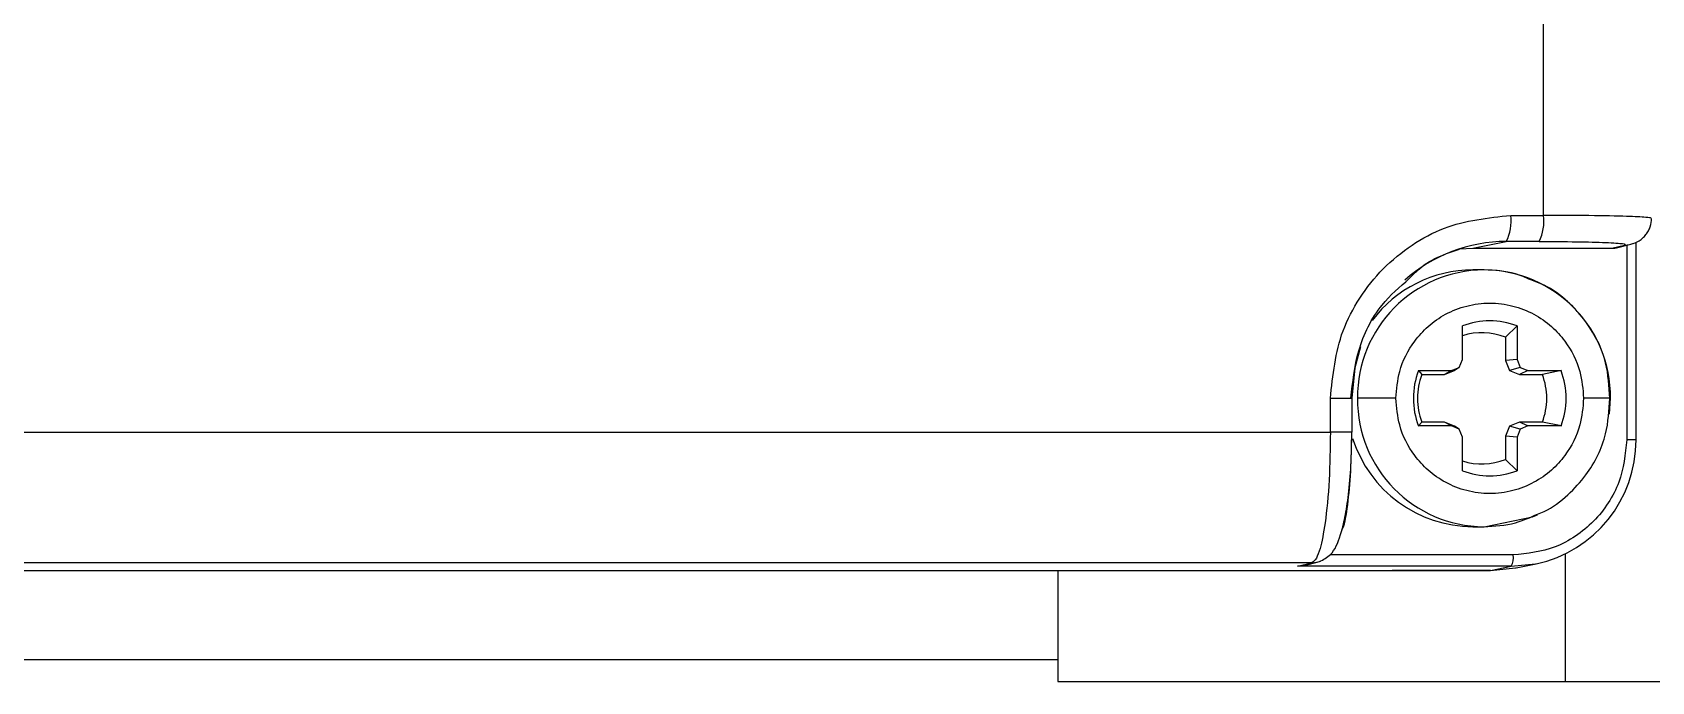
# Model space of a CAD drawing. Header units: millimetres. Extents: x 10 to 584, y 10 to 410.
# Drawn here: x 259.618 to 260.856, y 76.693 to 77.19 of the extents above; entities that cross this region are included whole.
import ezdxf

# ---------------------------------------------------------------- set-up
doc = ezdxf.new("R2010")
doc.units = ezdxf.units.MM

msp = doc.modelspace()

# ---------------------------------------------------------------- linework, layer by layer
at = {"color": 7, "linetype": 'Continuous', "lineweight": 25}
for p, q in [((260.77311, 77.04991), (260.77311, 79.47006)), ((260.74804, 77.04991), (260.77311, 77.04991)), ((260.7191, 77.02477), (260.74469, 77.02992)), ((260.76976, 77.02992), (260.74469, 77.02992)), ((260.84392, 76.87832), (260.84392, 77.02934)), ((260.70904, 77.02432), (260.7191, 77.02477)), ((260.7191, 77.02477), (260.82532, 77.02477)), ((260.82532, 77.02477), (260.83508, 77.02723)), ((260.83004, 77.02536), (260.83983, 77.02781)), ((260.83989, 77.02783), (260.84171, 77.02839)), ((260.72763, 77.0082), (260.7191, 77.0082)), ((260.71119, 76.93962), (260.71119, 76.96534)), ((260.75288, 76.96534), (260.74408, 76.95676)), ((260.74408, 76.95676), (260.74408, 76.93903)), ((260.75288, 76.96534), (260.75288, 76.93962)), ((260.67752, 76.93115), (260.70286, 76.93115)), ((260.67752, 76.93115), (260.68009, 76.92819)), ((260.69755, 76.92819), (260.7051, 76.93136)), ((260.70286, 76.93115), (260.69755, 76.92819)), ((260.70286, 76.93115), (260.70875, 76.93363)), ((260.70875, 76.93363), (260.7051, 76.93136)), ((260.70875, 76.93363), (260.71119, 76.93962)), ((260.75288, 76.93962), (260.74408, 76.93903)), ((260.74408, 76.93903), (260.74721, 76.93136)), ((260.75533, 76.93363), (260.74721, 76.93136)), ((260.74721, 76.93136), (260.75476, 76.92819)), ((260.75288, 76.93962), (260.75533, 76.93363)), ((260.76122, 76.93115), (260.75476, 76.92819)), ((260.75533, 76.93363), (260.76122, 76.93115)), ((260.76122, 76.93115), (260.78656, 76.93115)), ((260.78656, 76.93115), (260.77222, 76.92819)), ((260.68009, 76.92819), (260.69755, 76.92819)), ((260.75476, 76.92819), (260.77222, 76.92819)), ((260.61024, 76.8842), (260.61024, 76.90998)), ((260.62677, 76.8842), (260.62677, 76.90998)), ((260.82361, 76.89787), (260.82435, 76.90998)), ((259.57736, 76.8842), (260.61024, 76.8842)), ((260.67752, 76.88882), (260.68009, 76.89178)), ((260.70286, 76.88882), (260.67752, 76.88882)), ((260.69755, 76.89178), (260.68009, 76.89178)), ((260.70286, 76.88882), (260.69755, 76.89178)), ((260.7051, 76.88861), (260.69755, 76.89178)), ((260.70875, 76.88634), (260.70286, 76.88882)), ((260.70875, 76.88634), (260.7051, 76.88861)), ((260.71119, 76.88035), (260.70875, 76.88634)), ((260.71119, 76.85463), (260.71119, 76.88035)), ((260.74721, 76.88861), (260.74408, 76.88094)), ((260.75288, 76.88035), (260.74408, 76.88094)), ((260.74408, 76.88094), (260.74408, 76.86321)), ((260.75476, 76.89178), (260.74721, 76.88861)), ((260.75533, 76.88634), (260.74721, 76.88861)), ((260.75533, 76.88634), (260.75288, 76.88035)), ((260.75288, 76.88035), (260.75288, 76.85463)), ((260.76122, 76.88882), (260.75476, 76.89178)), ((260.77222, 76.89178), (260.75476, 76.89178)), ((260.76122, 76.88882), (260.75533, 76.88634)), ((260.78656, 76.88882), (260.76122, 76.88882)), ((260.78656, 76.88882), (260.77222, 76.89178)), ((260.74408, 76.86321), (260.75288, 76.85463)), ((260.7191, 76.81177), (260.72763, 76.81177)), ((260.59614, 76.78426), (259.55795, 76.78426)), ((260.5852, 76.78152), (260.59614, 76.78426)), ((260.7485, 76.78152), (260.5852, 76.78152)), ((260.59034, 76.7822), (260.60088, 76.78485)), ((260.60088, 76.78485), (260.60266, 76.78538)), ((260.73259, 76.77832), (260.7485, 76.78152)), ((260.7521, 76.7803), (260.76739, 76.78344)), ((260.78975, 76.79105), (260.78975, 76.69332)), ((259.42608, 76.77832), (260.73259, 76.77832)), ((259.45474, 76.77832), (260.64025, 76.77832)), ((260.40183, 76.77832), (260.40183, 76.69332)), ((260.73259, 76.77832), (260.65742, 76.77832)), ((260.40183, 76.70998), (249.56849, 76.70998)), ((260.40183, 76.69332), (260.78975, 76.69332)), ((260.78975, 76.69332), (261.40183, 76.69332))]:
    msp.add_line(p, q, dxfattribs=at)
at = {"color": 59, "linetype": 'Continuous', "lineweight": 25}
for p, q in [((260.83676, 77.02704), (260.83676, 76.87832)), ((260.61024, 76.90998), (260.62677, 76.90998)), ((260.62677, 76.8842), (260.61024, 76.8842)), ((260.84392, 76.87832), (260.83676, 76.87832)), ((260.74996, 76.79018), (260.61015, 76.79018))]:
    msp.add_line(p, q, dxfattribs=at)
at = {"color": 59, "linetype": 'Continuous', "lineweight": 25, "flags": 128}
for points in [[(260.83508, 77.02723), (260.83894, 77.02762), (260.83989, 77.02783)], [(260.63313, 76.9494), (260.62884, 76.93338), (260.62657, 76.90998)], [(260.59614, 76.78426), (260.6, 76.78465), (260.60088, 76.78485)], [(260.7485, 76.78152), (260.7671, 76.78338), (260.76739, 76.78344)]]:
    msp.add_lwpolyline(points, dxfattribs=at)
at = {"color": 7, "linetype": 'Continuous', "lineweight": 25, "flags": 128}
for points in [[(260.72763, 76.81177), (260.76464, 76.81925), (260.76853, 76.82099)], [(260.73259, 76.77832), (260.7518, 76.78024), (260.7521, 76.7803)], [(260.73259, 76.77832), (260.7518, 76.78024), (260.7521, 76.7803)]]:
    msp.add_lwpolyline(points, dxfattribs=at)
at = {"color": 7, "linetype": 'Continuous', "lineweight": 25}
for centre, radius, start, end in [((260.71433, 77.04529), 0.03402, 333.15274, 7.80812), ((260.7394, 77.04529), 0.03402, 333.15274, 7.80812), ((260.71936, 76.91184), 0.09636, 90.15686, 143.28749), ((260.72688, 76.91072), 0.09748, 359.56516, 89.5589), ((260.73204, 76.91173), 0.05752, 68.7542, 111.2458), ((260.72615, 76.9114), 0.04877, 68.42835, 107.8626), ((260.7338, 76.90998), 0.06013, 159.38677, 200.61323), ((260.73028, 76.90998), 0.06013, 339.38677, 20.61323), ((260.72765, 76.90998), 0.05093, 159.05673, 200.94327), ((260.7247, 76.90998), 0.05089, 339.04209, 20.95791), ((260.71969, 76.90884), 0.09707, 197.76413, 269.65323), ((260.7473, 76.87786), 0.09654, 282.00866, 0.27312), ((260.72615, 76.90856), 0.04877, 252.1374, 291.57165), ((260.73204, 76.90824), 0.05752, 248.7542, 291.2458), ((260.73535, 76.78817), 0.01474, 333.1525, 7.81206)]:
    msp.add_arc(centre, radius, start, end, dxfattribs=at)
at = {"color": 59, "linetype": 'Continuous', "lineweight": 25}
for centre, radius, start, end in [((260.74482, 76.91282), 0.1171, 90.0624, 131.63165), ((260.72838, 76.91073), 0.09747, 90.44162, 180.4355), ((260.72838, 76.90924), 0.09747, 179.5645, 269.55838)]:
    msp.add_arc(centre, radius, start, end, dxfattribs=at)
at = {"color": 7, "linetype": 'Continuous', "lineweight": 25}
msp.add_ellipse((260.82529, 77.04479), major_axis=(-0.00079, 0.02), ratio=0.9847601, start_param=3.102502, end_param=3.3445412, dxfattribs=at)
for points, knots in [([(260.61024, 76.90998), (260.61208, 76.92759), (260.61491, 76.95466), (260.6321, 76.98724), (260.64988, 77.00966), (260.67196, 77.02772), (260.70404, 77.04516), (260.73071, 77.04804), (260.74804, 77.04991)], [0, 0, 0, 0, 0.23945947, 0.36836, 0.5000022, 0.63164376, 0.760544, 1, 1, 1, 1]), ([(260.83983, 77.02781), (260.84198, 77.02851), (260.8451, 77.02952), (260.84897, 77.03242), (260.85144, 77.03501), (260.85338, 77.03798), (260.85524, 77.04212), (260.85554, 77.04544), (260.85574, 77.0476)], [0, 0, 0, 0, 0.30424422, 0.43975797, 0.56343453, 0.67967712, 0.79114944, 1, 1, 1, 1]), ([(260.76976, 77.02992), (260.77965, 77.02988), (260.79944, 77.0298), (260.82203, 77.02918), (260.83595, 77.02829), (260.83537, 77.02758), (260.83508, 77.02723)], [0, 0, 0, 0, 0.2499251, 0.4998963, 0.7499283, 1, 1, 1, 1]), ([(260.67051, 77.00158), (260.67301, 77.00419), (260.68443, 77.01614), (260.70034, 77.02137), (260.71278, 77.02546)], [0, 0, 0, 0, 0.2180896, 1, 1, 1, 1]), ([(260.76331, 77.00055), (260.75947, 77.00225), (260.74819, 77.00725), (260.7358, 77.00782), (260.72763, 77.0082)], [0, 0, 0, 0, 0.3404074, 1, 1, 1, 1]), ([(260.62592, 76.90998), (260.62724, 76.92223), (260.62997, 76.9476), (260.64598, 76.98027), (260.66317, 76.9952), (260.67051, 77.00158)], [0, 0, 0, 0, 0.34831764, 0.7217493, 1, 1, 1, 1]), ([(260.82374, 76.90998), (260.82324, 76.91911), (260.8221, 76.93988), (260.80925, 76.96551), (260.79176, 76.98455), (260.77723, 76.99561), (260.76678, 76.99932), (260.76331, 77.00055)], [0, 0, 0, 0, 0.235718, 0.5361927, 0.7128016, 0.9047589, 1, 1, 1, 1]), ([(260.66033, 76.90998), (260.66089, 76.91687), (260.66217, 76.93246), (260.67188, 76.95135), (260.68482, 76.96556), (260.69827, 76.97498), (260.71438, 76.98131), (260.73204, 76.98355), (260.7497, 76.98131), (260.7658, 76.97498), (260.77926, 76.96556), (260.7922, 76.95135), (260.80191, 76.93246), (260.80318, 76.91687), (260.80375, 76.90998)], [0, 0, 0, 0, 0.0903224, 0.2045583, 0.2714244, 0.3439349, 0.4207839, 0.4999988, 0.5792137, 0.6560621, 0.7285802, 0.7954405, 0.9096764, 1, 1, 1, 1]), ([(260.66033, 76.90998), (260.65671, 76.90998), (260.64917, 76.90998), (260.63959, 76.90998), (260.63322, 76.90998), (260.63166, 76.90998), (260.63091, 76.90998)], [0, 0, 0, 0, 0.2702783, 0.5624271, 0.7897451, 1, 1, 1, 1]), ([(260.80375, 76.90998), (260.80318, 76.9031), (260.80191, 76.88751), (260.7922, 76.86862), (260.77926, 76.85441), (260.7658, 76.84499), (260.7497, 76.83866), (260.73204, 76.83642), (260.71438, 76.83866), (260.69827, 76.84499), (260.68482, 76.85441), (260.67188, 76.86862), (260.66217, 76.88751), (260.66089, 76.9031), (260.66033, 76.90998)], [0, 0, 0, 0, 0.09032363, 0.20455949, 0.27141981, 0.34393793, 0.42078627, 0.50000118, 0.57921609, 0.65606514, 0.72857557, 0.79544173, 0.90967759, 1, 1, 1, 1]), ([(260.76859, 76.8215), (260.77026, 76.82212), (260.77887, 76.82531), (260.79173, 76.8355), (260.80927, 76.85442), (260.8221, 76.8801), (260.82324, 76.90086), (260.82374, 76.90998)], [0, 0, 0, 0, 0.0485591, 0.2504206, 0.4361418, 0.7521198, 1, 1, 1, 1]), ([(260.82435, 76.90998), (260.82453, 76.90998), (260.82491, 76.90998), (260.81963, 76.90998), (260.81208, 76.90998), (260.80645, 76.90998), (260.80375, 76.90998)], [0, 0, 0, 0, 0.2702834, 0.5624366, 0.7897739, 1, 1, 1, 1]), ([(260.61024, 76.8842), (260.61004, 76.87174), (260.60964, 76.84616), (260.60656, 76.81473), (260.60292, 76.79618), (260.59941, 76.78656), (260.59727, 76.78506), (260.59614, 76.78426)], [0, 0, 0, 0, 0.2431359, 0.4991713, 0.712904, 0.8473865, 1, 1, 1, 1]), ([(260.60189, 76.78513), (260.60488, 76.78667), (260.61239, 76.79055), (260.61744, 76.80264), (260.62163, 76.81906), (260.62425, 76.83682), (260.62618, 76.85907), (260.6265, 76.87558), (260.62667, 76.8842)], [0, 0, 0, 0, 0.1447444, 0.3632873, 0.4987438, 0.6503873, 0.8175938, 1, 1, 1, 1]), ([(260.83676, 76.87832), (260.8356, 76.86723), (260.83382, 76.85017), (260.82299, 76.82965), (260.81179, 76.81554), (260.79788, 76.80416), (260.77768, 76.79316), (260.76088, 76.79135), (260.74996, 76.79018)], [0, 0, 0, 0, 0.2394628, 0.3683673, 0.4999944, 0.6316259, 0.7605373, 1, 1, 1, 1]), ([(260.72763, 76.81177), (260.73578, 76.81223), (260.75004, 76.81304), (260.76302, 76.81896), (260.76859, 76.8215)], [0, 0, 0, 0, 0.5715414, 1, 1, 1, 1]), ([(260.59026, 76.78251), (260.58924, 76.78215), (260.58765, 76.78159), (260.58594, 76.78154), (260.58527, 76.78152), (260.5852, 76.78152)], [0, 0, 0, 0, 0.6106931, 0.9587759, 1, 1, 1, 1])]:
    msp.add_open_spline(points, degree=3, knots=knots, dxfattribs=at)
at = {"color": 59, "linetype": 'Continuous', "lineweight": 25}
for points, knots in [([(260.85509, 77.0476), (260.85525, 77.04768), (260.85578, 77.04796), (260.85087, 77.04849), (260.83723, 77.04921), (260.80982, 77.04979), (260.78513, 77.04987), (260.77311, 77.04991)], [0, 0, 0, 0, 0.06759637, 0.2155618, 0.45075455, 0.73246361, 1, 1, 1, 1]), ([(260.61895, 76.80943), (260.61929, 76.80991), (260.62103, 76.81236), (260.6236, 76.82781), (260.6261, 76.85334), (260.62642, 76.87391), (260.62657, 76.8842)], [0, 0, 0, 0, 0.0756123, 0.3838104, 0.691918, 1, 1, 1, 1])]:
    msp.add_open_spline(points, degree=3, knots=knots, dxfattribs=at)

doc.saveas('drawing.dxf')
